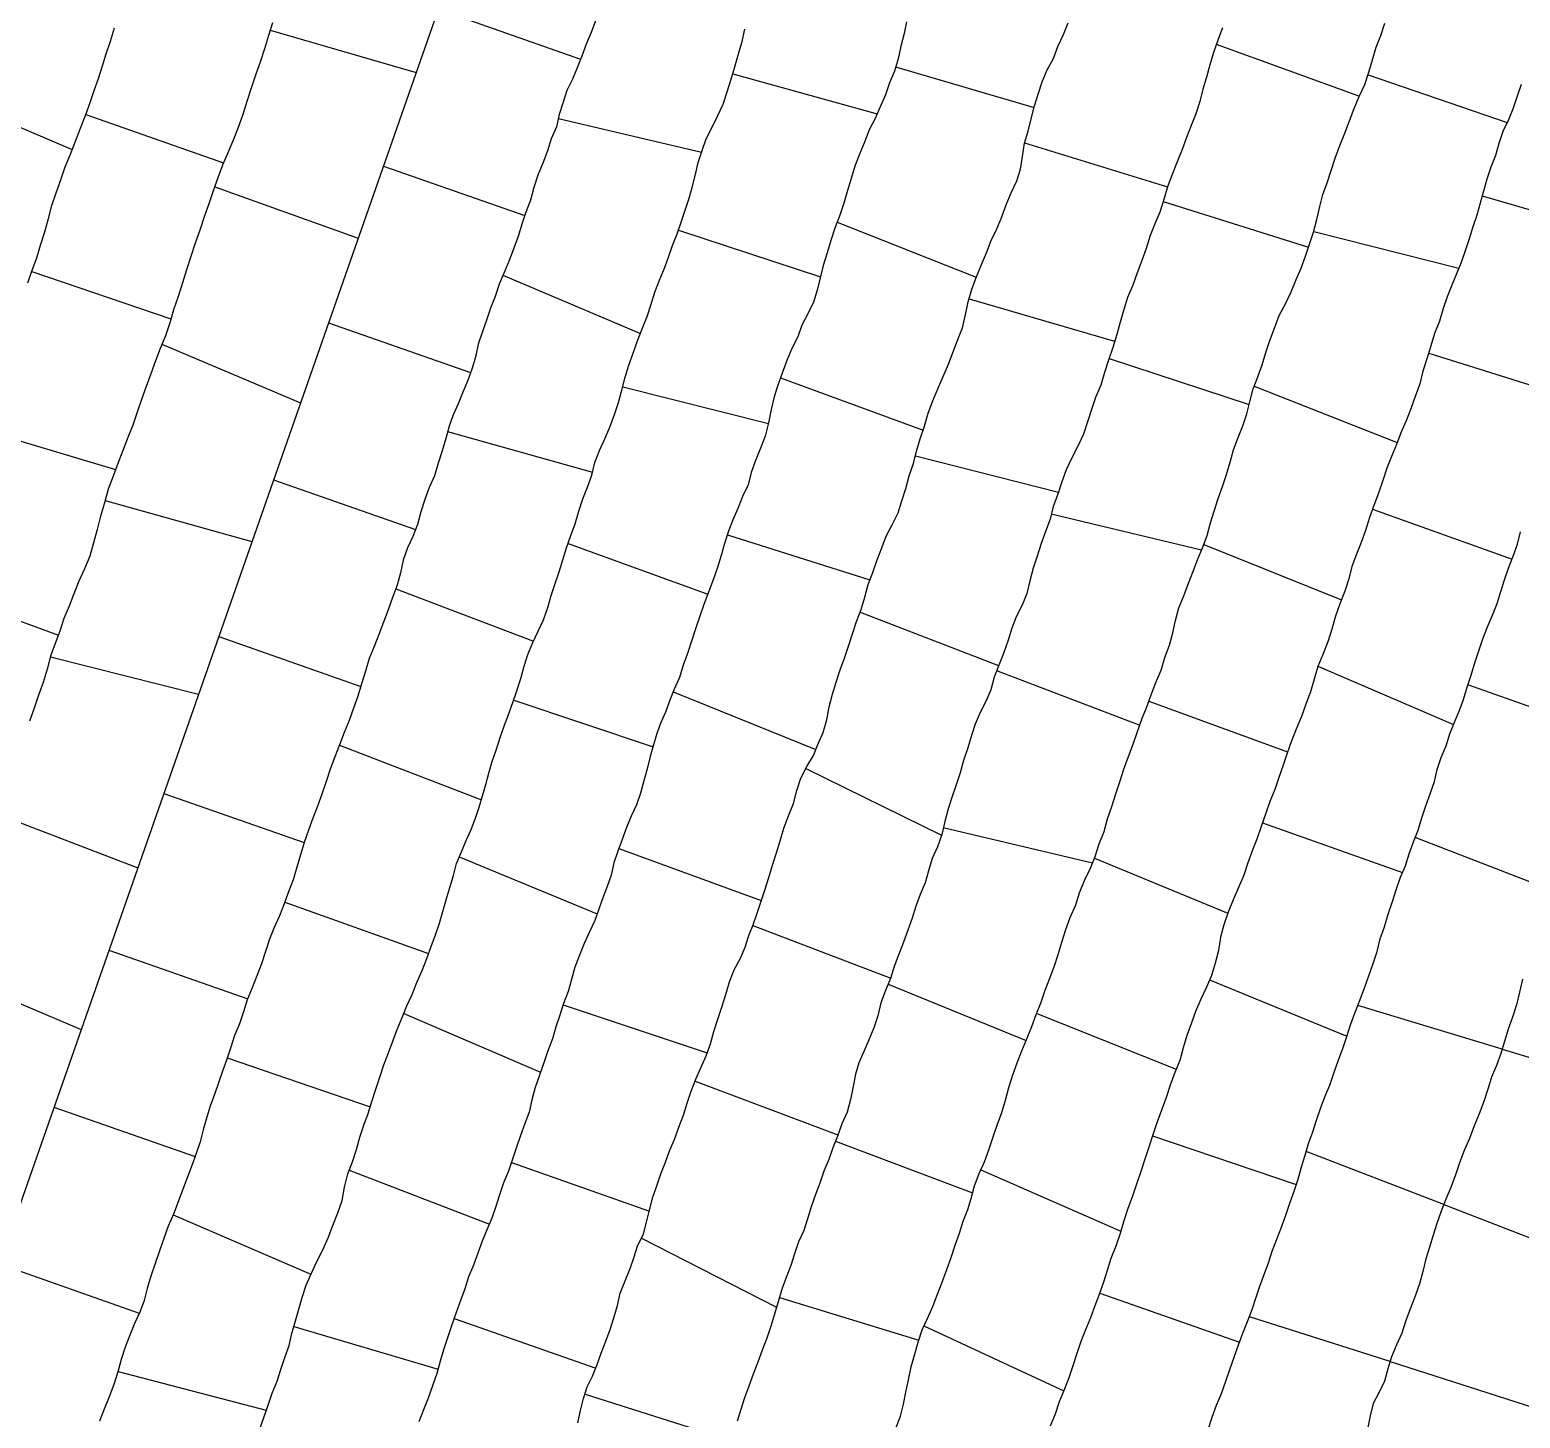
# Model space of a CAD drawing. Extents: x 703186 to 703989, y 1560402 to 1561368.
# Drawn here: x 703817.19 to 703862.04, y 1560447.54 to 1560489.31 of the extents above; entities that cross this region are included whole.
import ezdxf

# ---------------------------------------------------------------- set-up
doc = ezdxf.new("R2010")
doc.units = 0
doc.layers.add('10124_2002_REAL', color=30, linetype='Continuous')
doc.layers.add('AGROCAD PLL', color=7, linetype='Continuous')

msp = doc.modelspace()

# ---------------------------------------------------------------- linework, layer by layer
at = {"layer": '10124_2002_REAL'}
for points in [[(703813.668, 1560444.7559), (703842.9533, 1560528.3916), (703843.0714, 1560528.7292), (703843.1936, 1560529.0752), (703843.3265, 1560529.4408), (703843.4601, 1560529.786), (703843.5855, 1560530.1479), (703843.6998, 1560530.5166), (703843.8249, 1560530.8651), (703843.9325, 1560531.224), (703844.0522, 1560531.6025), (703844.157, 1560531.975), (703844.2707, 1560532.332), (703844.4293, 1560532.7102)], [(703817.134, 1560481.6985), (703817.263, 1560482.0762), (703817.4012, 1560482.4447), (703817.5154, 1560482.8275), (703817.6407, 1560483.2245), (703817.7572, 1560483.6269), (703817.8537, 1560484.0209), (703817.985, 1560484.4045), (703818.1269, 1560484.7907), (703818.2615, 1560485.19), (703818.4192, 1560485.5677), (703818.5718, 1560485.9569), (703818.7211, 1560486.3446), (703818.8696, 1560486.726), (703819.0067, 1560487.1158), (703819.1316, 1560487.4843), (703819.2567, 1560487.8421), (703819.3845, 1560488.2221), (703819.4918, 1560488.5884), (703819.6175, 1560488.9672), (703819.7407, 1560489.3666)], [(703824.491, 1560489.5193), (703824.3784, 1560489.1318), (703824.2576, 1560488.735), (703824.1217, 1560488.3344), (703823.9858, 1560487.9442), (703823.8566, 1560487.5508), (703823.7237, 1560487.1539), (703823.6023, 1560486.7603), (703823.4627, 1560486.3672), (703823.3094, 1560485.9868), (703823.1518, 1560485.605), (703822.9953, 1560485.2326), (703822.8498, 1560484.8496), (703822.7107, 1560484.4629), (703822.5804, 1560484.0747), (703822.44, 1560483.6803), (703822.3054, 1560483.2779), (703822.1723, 1560482.8921), (703822.0391, 1560482.4846), (703821.9096, 1560482.0857), (703821.7843, 1560481.6959), (703821.6529, 1560481.2867), (703821.5202, 1560480.883), (703821.4049, 1560480.492), (703821.2732, 1560480.0959), (703821.1154, 1560479.7226), (703820.9795, 1560479.3437), (703820.8383, 1560478.9528), (703820.6974, 1560478.5734), (703820.5529, 1560478.1895), (703820.4269, 1560477.8027), (703820.2892, 1560477.4172), (703820.1458, 1560477.0386), (703819.9923, 1560476.6464), (703819.8385, 1560476.2633), (703819.7017, 1560475.8742), (703819.5494, 1560475.4831), (703819.4361, 1560475.0789), (703819.315, 1560474.6774), (703819.2171, 1560474.2729), (703819.1125, 1560473.8772), (703818.9984, 1560473.4726), (703818.8339, 1560473.0878), (703818.6724, 1560472.7157), (703818.518, 1560472.3334), (703818.3749, 1560471.9648), (703818.2141, 1560471.5987), (703818.1003, 1560471.2142), (703817.9565, 1560470.8476), (703817.8195, 1560470.4669), (703817.7193, 1560470.0672), (703817.5983, 1560469.674), (703817.4495, 1560469.2865), (703817.3201, 1560468.8985), (703817.1823, 1560468.5062)], [(703834.2167, 1560489.5805), (703834.0822, 1560489.2225), (703833.9354, 1560488.8756), (703833.8043, 1560488.5195), (703833.6591, 1560488.1604), (703833.5219, 1560487.8227), (703833.3544, 1560487.4783), (703833.2361, 1560487.1), (703833.126, 1560486.7582), (703833.0378, 1560486.3836), (703832.8834, 1560486.0257), (703832.7699, 1560485.6621), (703832.6264, 1560485.2929), (703832.4766, 1560484.9304), (703832.3613, 1560484.565), (703832.2563, 1560484.1842), (703832.1196, 1560483.8227), (703831.995, 1560483.4552), (703831.8832, 1560483.0868), (703831.7545, 1560482.7345), (703831.6194, 1560482.3671), (703831.4619, 1560482.0075), (703831.3126, 1560481.6569), (703831.1926, 1560481.2879), (703831.0533, 1560480.9299), (703830.93, 1560480.5671), (703830.8074, 1560480.2043), (703830.6854, 1560479.8472), (703830.6001, 1560479.4633), (703830.493, 1560479.0995), (703830.3622, 1560478.7395), (703830.2208, 1560478.4037), (703830.086, 1560478.0584), (703829.9279, 1560477.7223), (703829.81, 1560477.3806), (703829.7069, 1560477.0146), (703829.6031, 1560476.6381), (703829.4829, 1560476.2655), (703829.3701, 1560475.8924), (703829.2088, 1560475.5327), (703829.0746, 1560475.1739), (703828.9558, 1560474.8035), (703828.8537, 1560474.4284), (703828.7221, 1560474.0672), (703828.5555, 1560473.7249), (703828.4295, 1560473.355), (703828.3426, 1560472.9681), (703828.2479, 1560472.5996), (703828.108, 1560472.2298), (703827.9733, 1560471.8589), (703827.8394, 1560471.4893), (703827.6944, 1560471.1171), (703827.5501, 1560470.7562), (703827.4043, 1560470.3932), (703827.2903, 1560470.0092), (703827.1758, 1560469.6341), (703827.0616, 1560469.2628), (703826.9377, 1560468.8942), (703826.8007, 1560468.5244), (703826.6491, 1560468.163), (703826.512, 1560467.7978), (703826.371, 1560467.4322), (703826.2353, 1560467.0633), (703826.1092, 1560466.6886), (703825.981, 1560466.3114), (703825.8491, 1560465.948), (703825.7095, 1560465.5884), (703825.5759, 1560465.2248), (703825.4503, 1560464.854), (703825.3339, 1560464.4862), (703825.225, 1560464.1107), (703825.1123, 1560463.7382), (703824.9764, 1560463.3674), (703824.8495, 1560463.0116), (703824.7095, 1560462.6517), (703824.5475, 1560462.298), (703824.4004, 1560461.9443), (703824.2837, 1560461.5789), (703824.1609, 1560461.207), (703824.0267, 1560460.841), (703823.8799, 1560460.4789), (703823.7361, 1560460.1199), (703823.6272, 1560459.7579), (703823.501, 1560459.404), (703823.3493, 1560459.0537), (703823.2449, 1560458.6938), (703823.1225, 1560458.3367), (703822.9953, 1560457.9808), (703822.8689, 1560457.6292), (703822.7457, 1560457.2769), (703822.6224, 1560456.9259), (703822.5115, 1560456.5665), (703822.4075, 1560456.2137), (703822.3157, 1560455.8529), (703822.2023, 1560455.5002), (703822.0714, 1560455.1414), (703821.9264, 1560454.7674), (703821.7885, 1560454.3991), (703821.653, 1560454.0404), (703821.5129, 1560453.6714), (703821.3592, 1560453.3145), (703821.2238, 1560452.9389), (703821.0965, 1560452.5667), (703820.961, 1560452.1919), (703820.8322, 1560451.8093), (703820.7288, 1560451.4405), (703820.6351, 1560451.0773), (703820.4984, 1560450.725), (703820.3458, 1560450.3867), (703820.2027, 1560450.0376), (703820.0662, 1560449.6695), (703819.9423, 1560449.3044), (703819.8441, 1560448.9296), (703819.7228, 1560448.5513), (703819.579, 1560448.1755), (703819.4342, 1560447.8048), (703819.2855, 1560447.4414)], [(703824.103, 1560447.183), (703824.2299, 1560447.5591), (703824.3633, 1560447.9287), (703824.4901, 1560448.2934), (703824.632, 1560448.649), (703824.7471, 1560448.9958), (703824.8653, 1560449.3635), (703824.9946, 1560449.7257), (703825.0786, 1560450.0836), (703825.1912, 1560450.4641), (703825.2857, 1560450.8145), (703825.3887, 1560451.1666), (703825.5131, 1560451.5354), (703825.6659, 1560451.8978), (703825.8271, 1560452.2478), (703826.0087, 1560452.6029), (703826.1691, 1560452.9664), (703826.3088, 1560453.3348), (703826.465, 1560453.7124), (703826.5947, 1560454.0882), (703826.666, 1560454.4824), (703826.763, 1560454.885), (703826.9021, 1560455.2472), (703827.0259, 1560455.6212), (703827.1227, 1560455.9945), (703827.2469, 1560456.3568), (703827.3741, 1560456.7071), (703827.4809, 1560457.0671), (703827.6075, 1560457.4327), (703827.7232, 1560457.7913), (703827.8443, 1560458.1639), (703827.9814, 1560458.525), (703828.1191, 1560458.8744), (703828.2462, 1560459.2283), (703828.3939, 1560459.5944), (703828.5421, 1560459.9403), (703828.7005, 1560460.2844), (703828.8429, 1560460.644), (703828.9952, 1560461.0037), (703829.1358, 1560461.3697), (703829.2665, 1560461.7255), (703829.3985, 1560462.075), (703829.5189, 1560462.4292), (703829.6255, 1560462.7848), (703829.7256, 1560463.1364), (703829.8314, 1560463.4985), (703829.9374, 1560463.8596), (703830.0342, 1560464.225), (703830.1803, 1560464.5793), (703830.3268, 1560464.9205), (703830.4698, 1560465.2473), (703830.6009, 1560465.5848), (703830.715, 1560465.9182), (703830.8149, 1560466.2564), (703830.9134, 1560466.6025), (703831.0041, 1560466.941), (703831.1046, 1560467.292), (703831.2217, 1560467.6357), (703831.3494, 1560468.0124), (703831.4685, 1560468.3557), (703831.5966, 1560468.7039), (703831.7293, 1560469.065), (703831.8482, 1560469.4196), (703831.9654, 1560469.7878), (703832.0724, 1560470.165), (703832.1789, 1560470.5147), (703832.3289, 1560470.8727), (703832.4905, 1560471.2128), (703832.6514, 1560471.5594), (703832.7788, 1560471.9271), (703832.8762, 1560472.2899), (703832.9971, 1560472.6463), (703833.1174, 1560473.0018), (703833.2283, 1560473.3635), (703833.3412, 1560473.7263), (703833.4731, 1560474.0898), (703833.6067, 1560474.4423), (703833.7114, 1560474.8251), (703833.8313, 1560475.1986), (703833.9746, 1560475.5481), (703834.1057, 1560475.9132), (703834.1974, 1560476.287), (703834.3391, 1560476.6472), (703834.4943, 1560477.0042), (703834.6493, 1560477.3567), (703834.7836, 1560477.729), (703834.9072, 1560478.093), (703835.012, 1560478.4685), (703835.1085, 1560478.8522), (703835.2142, 1560479.2226), (703835.3501, 1560479.5832), (703835.482, 1560479.9477), (703835.6204, 1560480.308), (703835.7647, 1560480.6792), (703835.8857, 1560481.0549), (703836.0044, 1560481.4168), (703836.1392, 1560481.7735), (703836.2864, 1560482.1317), (703836.4115, 1560482.4656), (703836.5331, 1560482.8218), (703836.6768, 1560483.1709), (703836.7926, 1560483.5232), (703836.9121, 1560483.8862), (703837.0367, 1560484.2472), (703837.131, 1560484.6033), (703837.2194, 1560484.9533), (703837.306, 1560485.319), (703837.4217, 1560485.6794), (703837.5491, 1560486.0255), (703837.7161, 1560486.3628), (703837.8998, 1560486.7265), (703838.0514, 1560487.0706), (703838.1776, 1560487.4459), (703838.3011, 1560487.8248), (703838.405, 1560488.198), (703838.5132, 1560488.5814), (703838.6233, 1560488.9583), (703838.7117, 1560489.3296)], [(703843.5764, 1560489.5481), (703843.5011, 1560489.1989), (703843.4024, 1560488.8154), (703843.3197, 1560488.4382), (703843.2105, 1560488.0662), (703843.0642, 1560487.7133), (703842.9368, 1560487.3521), (703842.7854, 1560486.995), (703842.6299, 1560486.641), (703842.4512, 1560486.3021), (703842.31, 1560485.9311), (703842.1545, 1560485.5695), (703842.0203, 1560485.2066), (703841.9056, 1560484.8314), (703841.7954, 1560484.47), (703841.6912, 1560484.0952), (703841.5595, 1560483.7039), (703841.4172, 1560483.3427), (703841.3007, 1560482.9689), (703841.1857, 1560482.5951), (703841.0702, 1560482.2194), (703840.9728, 1560481.8415), (703840.8822, 1560481.477), (703840.7719, 1560481.1148), (703840.6074, 1560480.7632), (703840.4202, 1560480.4248), (703840.3049, 1560480.0751), (703840.1272, 1560479.7216), (703839.9715, 1560479.3556), (703839.8293, 1560478.9801), (703839.6972, 1560478.6199), (703839.5917, 1560478.2614), (703839.4973, 1560477.8831), (703839.4219, 1560477.4798), (703839.3233, 1560477.0779), (703839.1835, 1560476.7171), (703839.0319, 1560476.3513), (703838.9023, 1560475.9882), (703838.8073, 1560475.6144), (703838.6422, 1560475.2663), (703838.4994, 1560474.9098), (703838.3447, 1560474.5604), (703838.2164, 1560474.2206), (703838.1013, 1560473.8563), (703837.9945, 1560473.4911), (703837.8894, 1560473.1295), (703837.7554, 1560472.7604), (703837.6128, 1560472.3838), (703837.4792, 1560472.0151), (703837.3461, 1560471.6409), (703837.2213, 1560471.2819), (703837.1037, 1560470.9155), (703836.9837, 1560470.5428), (703836.8564, 1560470.194), (703836.7437, 1560469.8159), (703836.5857, 1560469.4712), (703836.4524, 1560469.1408), (703836.3226, 1560468.782), (703836.1801, 1560468.4713), (703836.0606, 1560468.1324), (703835.9637, 1560467.7943), (703835.864, 1560467.4423), (703835.7734, 1560467.0682), (703835.6647, 1560466.7076), (703835.5668, 1560466.3431), (703835.4445, 1560465.9884), (703835.2916, 1560465.6453), (703835.1449, 1560465.3122), (703835.013, 1560464.9477), (703834.8847, 1560464.5969), (703834.7617, 1560464.2495), (703834.6848, 1560463.8697), (703834.5628, 1560463.5349), (703834.4352, 1560463.1926), (703834.3191, 1560462.8462), (703834.1928, 1560462.5088), (703834.0343, 1560462.1697), (703833.8694, 1560461.8213), (703833.7352, 1560461.4705), (703833.5932, 1560461.1039), (703833.4954, 1560460.7357), (703833.394, 1560460.3698), (703833.2557, 1560460.0151), (703833.1383, 1560459.663), (703833.0225, 1560459.3139), (703832.9197, 1560458.9522), (703832.7793, 1560458.5917), (703832.6576, 1560458.2269), (703832.5308, 1560457.8539), (703832.3971, 1560457.4812), (703832.2942, 1560457.1183), (703832.2157, 1560456.7477), (703832.0888, 1560456.3973), (703831.9614, 1560456.0388), (703831.8376, 1560455.6869), (703831.7197, 1560455.327), (703831.5934, 1560454.9676), (703831.4496, 1560454.6169), (703831.3282, 1560454.2523), (703831.2172, 1560453.9028), (703831.0985, 1560453.5515), (703830.9488, 1560453.2042), (703830.8015, 1560452.8599), (703830.6728, 1560452.4985), (703830.5476, 1560452.1377), (703830.3898, 1560451.7918), (703830.2856, 1560451.4294), (703830.1533, 1560451.0731), (703830.0202, 1560450.7161), (703829.8911, 1560450.3476), (703829.7735, 1560449.9807), (703829.6508, 1560449.6183), (703829.5408, 1560449.2465), (703829.4365, 1560448.877), (703829.3146, 1560448.5063), (703829.1845, 1560448.1413), (703829.044, 1560447.785), (703828.902, 1560447.4257)], [(703833.6807, 1560447.3964), (703833.764, 1560447.7718), (703833.8572, 1560448.1281), (703833.9678, 1560448.477), (703834.1269, 1560448.8019), (703834.2673, 1560449.154), (703834.3856, 1560449.4959), (703834.5253, 1560449.8554), (703834.6578, 1560450.2072), (703834.766, 1560450.5535), (703834.8783, 1560450.9235), (703834.9529, 1560451.2987), (703835.1064, 1560451.6679), (703835.253, 1560452.0392), (703835.368, 1560452.3634), (703835.4786, 1560452.7158), (703835.6631, 1560453.0779), (703835.7522, 1560453.435), (703835.8438, 1560453.7969), (703835.9434, 1560454.1836), (703836.058, 1560454.5302), (703836.1851, 1560454.8867), (703836.3212, 1560455.2408), (703836.4427, 1560455.5819), (703836.5954, 1560455.9184), (703836.7204, 1560456.2906), (703836.8609, 1560456.6486), (703836.9779, 1560457.0099), (703837.0945, 1560457.3725), (703837.2316, 1560457.7376), (703837.3892, 1560458.0785), (703837.5428, 1560458.4371), (703837.6703, 1560458.7969), (703837.7801, 1560459.1735), (703837.8964, 1560459.5373), (703838.0159, 1560459.9028), (703838.1359, 1560460.2872), (703838.2463, 1560460.6655), (703838.3838, 1560461.0261), (703838.5784, 1560461.3755), (703838.7222, 1560461.7084), (703838.8323, 1560462.0555), (703838.9553, 1560462.3789), (703839.0741, 1560462.6988), (703839.1863, 1560463.0563), (703839.3071, 1560463.4222), (703839.4257, 1560463.8058), (703839.545, 1560464.1741), (703839.6597, 1560464.5406), (703839.771, 1560464.9032), (703839.8851, 1560465.2863), (703840.0197, 1560465.6578), (703840.1743, 1560466.0327), (703840.2738, 1560466.4185), (703840.3937, 1560466.7892), (703840.57, 1560467.1467), (703840.7702, 1560467.4699), (703840.9013, 1560467.8059), (703841.0659, 1560468.1619), (703841.1714, 1560468.5425), (703841.246, 1560468.9333), (703841.3491, 1560469.3206), (703841.4517, 1560469.6841), (703841.5743, 1560470.0474), (703841.709, 1560470.3995), (703841.8257, 1560470.7606), (703841.9494, 1560471.1296), (703842.07, 1560471.5007), (703842.2113, 1560471.8651), (703842.3154, 1560472.2352), (703842.4236, 1560472.6155), (703842.5552, 1560472.9838), (703842.6854, 1560473.3566), (703842.8292, 1560473.7181), (703842.963, 1560474.0775), (703843.1439, 1560474.4174), (703843.3172, 1560474.7752), (703843.4366, 1560475.1392), (703843.5488, 1560475.5049), (703843.6565, 1560475.8836), (703843.7803, 1560476.2569), (703843.875, 1560476.6284), (703843.9828, 1560476.9967), (703844.1121, 1560477.3802), (703844.2213, 1560477.7696), (703844.3692, 1560478.1427), (703844.5188, 1560478.5106), (703844.6792, 1560478.8806), (703844.8318, 1560479.2491), (703844.9788, 1560479.615), (703845.1165, 1560479.9853), (703845.2583, 1560480.3443), (703845.3521, 1560480.728), (703845.4274, 1560481.1198), (703845.5396, 1560481.5047), (703845.678, 1560481.8804), (703845.8277, 1560482.2451), (703845.979, 1560482.5984), (703846.1244, 1560482.9696), (703846.2893, 1560483.32), (703846.4369, 1560483.6771), (703846.5745, 1560484.0457), (703846.7188, 1560484.4051), (703846.8906, 1560484.7682), (703847.0059, 1560485.1175), (703847.0645, 1560485.4928), (703847.1263, 1560485.8976), (703847.2382, 1560486.2627), (703847.3272, 1560486.6337), (703847.4257, 1560487.0159), (703847.5386, 1560487.3755), (703847.6529, 1560487.7415), (703847.8076, 1560488.1003), (703847.9954, 1560488.4461), (703848.1316, 1560488.8045), (703848.2938, 1560489.1702), (703848.4339, 1560489.5219)], [(703853.0778, 1560489.3623), (703852.9389, 1560488.9948), (703852.8064, 1560488.6294), (703852.6974, 1560488.2575), (703852.5986, 1560487.8846), (703852.494, 1560487.5265), (703852.3993, 1560487.1461), (703852.2767, 1560486.7846), (703852.1393, 1560486.4279), (703852.002, 1560486.0671), (703851.8673, 1560485.7019), (703851.7201, 1560485.3402), (703851.5688, 1560484.9555), (703851.4302, 1560484.5852), (703851.3151, 1560484.2023), (703851.1962, 1560483.8217), (703851.0443, 1560483.4694), (703850.9016, 1560483.1185), (703850.7857, 1560482.7307), (703850.6581, 1560482.3648), (703850.5179, 1560481.9971), (703850.3869, 1560481.6233), (703850.2265, 1560481.2568), (703850.1103, 1560480.8931), (703850.0045, 1560480.5134), (703849.8973, 1560480.1369), (703849.7795, 1560479.7513), (703849.655, 1560479.3733), (703849.5333, 1560478.9926), (703849.4182, 1560478.6123), (703849.2603, 1560478.2489), (703849.1357, 1560477.8871), (703849.0202, 1560477.5116), (703848.8951, 1560477.1426), (703848.7265, 1560476.7804), (703848.5505, 1560476.4303), (703848.3796, 1560476.073), (703848.245, 1560475.7084), (703848.1219, 1560475.3317), (703847.9817, 1560474.9673), (703847.8914, 1560474.5875), (703847.7581, 1560474.2114), (703847.6268, 1560473.8486), (703847.5016, 1560473.4749), (703847.383, 1560473.1109), (703847.2813, 1560472.7275), (703847.1961, 1560472.3447), (703847.0569, 1560471.9954), (703846.8737, 1560471.6497), (703846.7412, 1560471.3054), (703846.6289, 1560470.9428), (703846.4957, 1560470.5454), (703846.3469, 1560470.1934), (703846.2086, 1560469.8309), (703846.1079, 1560469.4545), (703845.9566, 1560469.0997), (703845.7921, 1560468.7721), (703845.6347, 1560468.4168), (703845.5258, 1560468.0725), (703845.4159, 1560467.7025), (703845.2902, 1560467.32), (703845.1875, 1560466.9476), (703845.0659, 1560466.5939), (703844.9351, 1560466.2125), (703844.8228, 1560465.8698), (703844.7236, 1560465.4901), (703844.6313, 1560465.1009), (703844.5085, 1560464.7291), (703844.3486, 1560464.3701), (703844.2383, 1560464.0034), (703844.1368, 1560463.6394), (703843.9811, 1560463.2879), (703843.858, 1560462.9402), (703843.7474, 1560462.5812), (703843.6086, 1560462.2215), (703843.4864, 1560461.8537), (703843.343, 1560461.4982), (703843.2007, 1560461.1282), (703843.0931, 1560460.7623), (703842.9448, 1560460.3995), (703842.7983, 1560460.0304), (703842.7122, 1560459.6459), (703842.589, 1560459.2773), (703842.437, 1560458.9202), (703842.2868, 1560458.5694), (703842.1353, 1560458.2246), (703842.0342, 1560457.8833), (703841.9699, 1560457.5191), (703841.8914, 1560457.1276), (703841.7911, 1560456.7392), (703841.6258, 1560456.3891), (703841.4923, 1560456.0166), (703841.3602, 1560455.6677), (703841.2324, 1560455.3147), (703841.0851, 1560454.9665), (703840.9631, 1560454.6076), (703840.8344, 1560454.2613), (703840.7042, 1560453.8981), (703840.5947, 1560453.5349), (703840.4793, 1560453.1856), (703840.3261, 1560452.8399), (703840.1998, 1560452.4839), (703840.0912, 1560452.1283), (703839.9542, 1560451.7661), (703839.8247, 1560451.4129), (703839.7081, 1560451.0316), (703839.6035, 1560450.6611), (703839.4874, 1560450.3015), (703839.3677, 1560449.9411), (703839.2348, 1560449.5824), (703839.0998, 1560449.2219), (703838.9614, 1560448.8625), (703838.8273, 1560448.5041), (703838.7001, 1560448.1516), (703838.5898, 1560447.7933), (703838.4817, 1560447.4505)], [(703843.2442, 1560447.2102), (703843.3913, 1560447.5922), (703843.486, 1560447.956), (703843.5577, 1560448.3162), (703843.6341, 1560448.6928), (703843.7106, 1560449.0778), (703843.8127, 1560449.4309), (703843.9253, 1560449.8261), (703844.0443, 1560450.1948), (703844.2028, 1560450.5361), (703844.3621, 1560450.8977), (703844.5023, 1560451.2628), (703844.6454, 1560451.6316), (703844.7827, 1560452.0065), (703844.9133, 1560452.3748), (703845.0365, 1560452.7429), (703845.1673, 1560453.1044), (703845.279, 1560453.4672), (703845.4149, 1560453.8134), (703845.5223, 1560454.1489), (703845.6151, 1560454.5288), (703845.7597, 1560454.8955), (703845.916, 1560455.2523), (703846.0534, 1560455.6136), (703846.1779, 1560455.9963), (703846.3017, 1560456.3541), (703846.4437, 1560456.7283), (703846.5565, 1560457.1038), (703846.6501, 1560457.4889), (703846.7718, 1560457.869), (703846.9042, 1560458.2272), (703847.0415, 1560458.5927), (703847.194, 1560458.9482), (703847.3459, 1560459.3172), (703847.4786, 1560459.6772), (703847.6264, 1560460.0494), (703847.7435, 1560460.4132), (703847.8834, 1560460.7779), (703848.0221, 1560461.1473), (703848.1342, 1560461.4917), (703848.2442, 1560461.8617), (703848.3719, 1560462.234), (703848.4998, 1560462.6042), (703848.667, 1560462.981), (703848.7805, 1560463.3459), (703848.934, 1560463.7142), (703849.1075, 1560464.0836), (703849.2508, 1560464.4306), (703849.3692, 1560464.8176), (703849.5203, 1560465.1917), (703849.6215, 1560465.565), (703849.7523, 1560465.939), (703849.8708, 1560466.3176), (703849.9902, 1560466.6815), (703850.1147, 1560467.0624), (703850.2557, 1560467.4404), (703850.3985, 1560467.8183), (703850.5269, 1560468.1914), (703850.6527, 1560468.5702), (703850.8019, 1560468.9411), (703850.934, 1560469.3022), (703851.079, 1560469.6734), (703851.2382, 1560470.0392), (703851.3418, 1560470.4182), (703851.4823, 1560470.791), (703851.5838, 1560471.1654), (703851.6717, 1560471.539), (703851.7723, 1560471.9188), (703851.9158, 1560472.2766), (703852.0458, 1560472.6257), (703852.1933, 1560472.9857), (703852.3334, 1560473.357), (703852.4759, 1560473.7208), (703852.6235, 1560474.0888), (703852.7182, 1560474.4702), (703852.8299, 1560474.8295), (703852.953, 1560475.2026), (703853.0804, 1560475.5673), (703853.205, 1560475.9332), (703853.3076, 1560476.2971), (703853.4135, 1560476.6715), (703853.5519, 1560477.039), (703853.6965, 1560477.3921), (703853.8108, 1560477.7503), (703853.9047, 1560478.1196), (703854.0052, 1560478.5053), (703854.1456, 1560478.8622), (703854.275, 1560479.2255), (703854.3866, 1560479.5987), (703854.5053, 1560479.965), (703854.6454, 1560480.3334), (703854.7877, 1560480.7093), (703854.9787, 1560481.066), (703855.1499, 1560481.4234), (703855.3026, 1560481.7917), (703855.4517, 1560482.1397), (703855.5774, 1560482.4955), (703855.7038, 1560482.86), (703855.8245, 1560483.2192), (703855.9211, 1560483.6006), (703856.0074, 1560483.9906), (703856.1033, 1560484.3486), (703856.2355, 1560484.7027), (703856.3507, 1560485.0761), (703856.4727, 1560485.4458), (703856.6169, 1560485.8261), (703856.7661, 1560486.1964), (703856.9015, 1560486.5677), (703857.0398, 1560486.9409), (703857.197, 1560487.3013), (703857.3601, 1560487.6609), (703857.4866, 1560488.0303), (703857.591, 1560488.4029), (703857.7096, 1560488.7828), (703857.841, 1560489.1402), (703857.9703, 1560489.5125)], [(703862.0642, 1560487.6613), (703861.9465, 1560487.3063), (703861.8295, 1560486.9472), (703861.6848, 1560486.5945), (703861.5155, 1560486.2469), (703861.3927, 1560485.8873), (703861.2917, 1560485.5236), (703861.1581, 1560485.1757), (703861.04, 1560484.8183), (703860.9369, 1560484.4535), (703860.833, 1560484.0934), (703860.7327, 1560483.7326), (703860.6171, 1560483.3802), (703860.5025, 1560483.0199), (703860.3839, 1560482.6619), (703860.265, 1560482.3055), (703860.1264, 1560481.9635), (703859.9826, 1560481.6254), (703859.8434, 1560481.2773), (703859.7241, 1560480.9235), (703859.6118, 1560480.5454), (703859.4626, 1560480.1738), (703859.3548, 1560479.7965), (703859.2347, 1560479.4134), (703859.1125, 1560479.0356), (703859.0207, 1560478.6531), (703858.8838, 1560478.2757), (703858.7449, 1560477.9066), (703858.6096, 1560477.5401), (703858.4528, 1560477.1804), (703858.3182, 1560476.826), (703858.1668, 1560476.4686), (703858.0254, 1560476.1147), (703857.9024, 1560475.7462), (703857.7792, 1560475.3647), (703857.6312, 1560474.9924), (703857.5029, 1560474.6318), (703857.3891, 1560474.2457), (703857.2511, 1560473.8874), (703857.1095, 1560473.5355), (703856.9743, 1560473.1597), (703856.8834, 1560472.7875), (703856.7635, 1560472.4164), (703856.6147, 1560472.0382), (703856.4868, 1560471.6646), (703856.3733, 1560471.2787), (703856.2559, 1560470.891), (703856.1028, 1560470.5161), (703855.9467, 1560470.1532), (703855.839, 1560469.7701), (703855.7265, 1560469.385), (703855.5902, 1560469.0202), (703855.4594, 1560468.6453), (703855.297, 1560468.2676), (703855.1596, 1560467.9116), (703855.0252, 1560467.5426), (703854.903, 1560467.1811), (703854.7811, 1560466.8168), (703854.6545, 1560466.4484), (703854.506, 1560466.0884), (703854.3776, 1560465.7108), (703854.2438, 1560465.334), (703854.1165, 1560464.959), (703853.9791, 1560464.6009), (703853.842, 1560464.2422), (703853.7199, 1560463.8721), (703853.5674, 1560463.4999), (703853.4076, 1560463.1355), (703853.2554, 1560462.7561), (703853.1246, 1560462.3818), (703853.0214, 1560462.0091), (703852.9645, 1560461.6091), (703852.8621, 1560461.228), (703852.7487, 1560460.8588), (703852.6019, 1560460.5013), (703852.4325, 1560460.1402), (703852.2685, 1560459.7729), (703852.1387, 1560459.4021), (703852.0104, 1560459.0492), (703851.8966, 1560458.6758), (703851.7953, 1560458.3001), (703851.6458, 1560457.9346), (703851.5099, 1560457.5603), (703851.3871, 1560457.1806), (703851.2468, 1560456.7991), (703851.1062, 1560456.42), (703850.9857, 1560456.0603), (703850.8609, 1560455.6917), (703850.7417, 1560455.324), (703850.625, 1560454.9542), (703850.4958, 1560454.58), (703850.3693, 1560454.2165), (703850.2373, 1560453.8485), (703850.1083, 1560453.4754), (703850.0008, 1560453.093), (703849.8757, 1560452.7136), (703849.724, 1560452.3416), (703849.6084, 1560451.9779), (703849.5031, 1560451.6247), (703849.3752, 1560451.2599), (703849.2439, 1560450.9135), (703849.1049, 1560450.5518), (703848.9563, 1560450.1938), (703848.8214, 1560449.8421), (703848.7029, 1560449.4773), (703848.5791, 1560449.1143), (703848.4602, 1560448.7485), (703848.3214, 1560448.3862), (703848.1633, 1560448.028), (703848.0415, 1560447.656), (703847.8929, 1560447.2985)], [(703852.653, 1560447.1934), (703852.7671, 1560447.569), (703852.9057, 1560447.9272), (703853.0529, 1560448.2803), (703853.1773, 1560448.6463), (703853.3048, 1560449.0037), (703853.4307, 1560449.3747), (703853.5608, 1560449.7441), (703853.6916, 1560450.0987), (703853.8367, 1560450.4485), (703853.9766, 1560450.8102), (703854.0892, 1560451.1488), (703854.2045, 1560451.5074), (703854.3391, 1560451.8577), (703854.4661, 1560452.2053), (703854.5806, 1560452.5658), (703854.7204, 1560452.9231), (703854.852, 1560453.2842), (703854.9827, 1560453.6434), (703855.1127, 1560454.0063), (703855.2346, 1560454.362), (703855.3537, 1560454.7286), (703855.4588, 1560455.0954), (703855.5658, 1560455.4514), (703855.6732, 1560455.7964), (703855.8013, 1560456.153), (703855.9061, 1560456.5022), (703856.0305, 1560456.8539), (703856.1635, 1560457.2023), (703856.3082, 1560457.5578), (703856.4321, 1560457.9149), (703856.5664, 1560458.2833), (703856.702, 1560458.6544), (703856.8263, 1560459.0239), (703856.9463, 1560459.3987), (703857.0802, 1560459.7669), (703857.2244, 1560460.1278), (703857.3546, 1560460.4855), (703857.4868, 1560460.8483), (703857.6172, 1560461.2192), (703857.7333, 1560461.5771), (703857.8284, 1560461.9531), (703857.9553, 1560462.3208), (703858.0634, 1560462.6997), (703858.1925, 1560463.0783), (703858.3077, 1560463.4365), (703858.4378, 1560463.8139), (703858.5859, 1560464.1546), (703858.6943, 1560464.5204), (703858.8294, 1560464.8783), (703858.971, 1560465.231), (703859.0773, 1560465.5955), (703859.1988, 1560465.9617), (703859.3316, 1560466.321), (703859.4582, 1560466.687), (703859.544, 1560467.0488), (703859.6602, 1560467.4186), (703859.8112, 1560467.7685), (703859.9257, 1560468.1223), (703860.0616, 1560468.4721), (703860.2031, 1560468.8127), (703860.3319, 1560469.1608), (703860.442, 1560469.5262), (703860.561, 1560469.8955), (703860.6775, 1560470.2653), (703860.7944, 1560470.6217), (703860.9152, 1560470.9843), (703861.0507, 1560471.341), (703861.2045, 1560471.6957), (703861.3428, 1560472.049), (703861.4543, 1560472.4084), (703861.5709, 1560472.7571), (703861.6864, 1560473.108), (703861.8292, 1560473.4686), (703861.9545, 1560473.8363), (703862.0471, 1560474.2084)], [(703862.1131, 1560460.746), (703862.0211, 1560460.3584), (703861.9301, 1560459.9748), (703861.8087, 1560459.6002), (703861.6738, 1560459.2376), (703861.5644, 1560458.8725), (703861.455, 1560458.5108), (703861.3243, 1560458.1508), (703861.1755, 1560457.7938), (703861.0686, 1560457.4324), (703860.948, 1560457.0656), (703860.8072, 1560456.6969), (703860.6587, 1560456.3296), (703860.5128, 1560455.9545), (703860.3542, 1560455.5851), (703860.2151, 1560455.2179), (703860.091, 1560454.8541), (703859.9478, 1560454.4753), (703859.8039, 1560454.127), (703859.6646, 1560453.7665), (703859.5356, 1560453.3934), (703859.4187, 1560453.0445), (703859.3121, 1560452.6827), (703859.2039, 1560452.326), (703859.1063, 1560451.9496), (703859.01, 1560451.5814), (703858.8782, 1560451.2058), (703858.7348, 1560450.8502), (703858.602, 1560450.4789), (703858.4777, 1560450.0921), (703858.3175, 1560449.741), (703858.1686, 1560449.3854), (703858.0524, 1560449.0211), (703857.9532, 1560448.6464), (703857.7869, 1560448.3033), (703857.6191, 1560447.9735), (703857.5259, 1560447.6067), (703857.4539, 1560447.257)]]:
    msp.add_lwpolyline(points, dxfattribs=at)
at = {"layer": 'AGROCAD PLL', "color": 3, "true_color": 0x00ff00}
for points in [[(703829.4852, 1560489.9282), (703833.7676, 1560488.4287)], [(703838.3464, 1560487.9875), (703842.6902, 1560486.7782)], [(703814.2935, 1560487.4813), (703818.472, 1560485.7023)], [(703847.1284, 1560485.9045), (703851.4305, 1560484.586)], [(703847.1284, 1560485.9045), (703851.4304, 1560484.586)], [(703827.8328, 1560485.2091), (703832.0849, 1560483.7202)], [(703841.4864, 1560483.5185), (703845.6737, 1560481.8688)], [(703841.4864, 1560483.5185), (703845.6733, 1560481.869)], [(703836.7113, 1560483.276), (703840.9808, 1560481.8726)], [(703855.8299, 1560483.2407), (703860.1959, 1560482.1349)], [(703831.4291, 1560481.9304), (703835.5668, 1560480.1684)], [(703826.1804, 1560480.49), (703830.4545, 1560478.9934)], [(703821.1679, 1560479.8467), (703825.3379, 1560478.0839)], [(703835.0372, 1560478.5687), (703839.4194, 1560477.4665)], [(703835.0372, 1560478.5687), (703839.4187, 1560477.4667)], [(703829.7656, 1560477.2231), (703834.1257, 1560475.9949)], [(703824.528, 1560475.771), (703828.7981, 1560474.2758)], [(703857.5915, 1560474.8808), (703861.796, 1560473.3848)], [(703838.1824, 1560474.1131), (703842.4742, 1560472.7571)], [(703833.3883, 1560473.8561), (703837.5934, 1560472.3302)], [(703852.5171, 1560473.8236), (703856.6629, 1560472.1608)], [(703842.182, 1560471.7895), (703846.3406, 1560470.1769)], [(703822.8756, 1560471.0519), (703827.1514, 1560469.5547)], [(703864.7217, 1560468.0966), (703860.4662, 1560469.6014)], [(703864.7217, 1560468.0966), (703860.4662, 1560469.6014)], [(703821.2232, 1560466.3328), (703825.4499, 1560464.8528)], [(703821.2232, 1560466.3328), (703825.4499, 1560464.8528)], [(703816.2464, 1560465.6941), (703820.441, 1560464.0989)], [(703854.2859, 1560465.4525), (703858.4997, 1560463.9562)], [(703830.1148, 1560464.4204), (703834.2674, 1560462.7081)], [(703843.0249, 1560460.5955), (703847.1733, 1560458.8998)], [(703852.694, 1560460.7256), (703856.8277, 1560459.0282)], [(703852.694, 1560460.7256), (703856.8277, 1560459.0282)], [(703828.4455, 1560459.7149), (703832.5636, 1560457.9505)], [(703847.4912, 1560459.7088), (703851.6896, 1560458.0416)], [(703861.4951, 1560458.6435), (703857.1558, 1560459.956)], [(703861.4951, 1560458.6435), (703857.1558, 1560459.956)], [(703823.1362, 1560458.3766), (703827.4325, 1560456.904)], [(703861.4951, 1560458.6435), (703865.7683, 1560457.3511)], [(703817.9184, 1560456.8947), (703822.1682, 1560455.4066)], [(703826.8053, 1560454.9952), (703831.0226, 1560453.3755)], [(703821.5051, 1560453.6532), (703825.6529, 1560451.867)], [(703816.266, 1560452.1756), (703820.4862, 1560450.6979)], [(703849.3881, 1560451.2967), (703853.5901, 1560449.8234)], [(703825.142, 1560450.2979), (703829.4756, 1560449.0155)], [(703829.9583, 1560450.5393), (703834.2238, 1560449.045)], [(703858.1223, 1560449.2403), (703862.4438, 1560447.8619)]]:
    msp.add_lwpolyline(points, dxfattribs=at)
at = {"layer": 'AGROCAD PLL', "color": 1, "true_color": 0xff0000}
for points in [[(703824.4261, 1560489.2961), (703828.8171, 1560488.0201)], [(703852.8946, 1560488.8726), (703857.2012, 1560487.3109)], [(703852.8946, 1560488.8726), (703857.2013, 1560487.3109)], [(703822.7552, 1560484.5867), (703827.0712, 1560483.0341)], [(703851.2958, 1560484.1406), (703855.6736, 1560482.773)], [(703845.4551, 1560481.2149), (703849.8364, 1560479.9377)], [(703839.7766, 1560478.8365), (703844.072, 1560477.2613)], [(703854.0353, 1560478.5819), (703858.3417, 1560476.8878)], [(703819.4563, 1560475.1508), (703823.877, 1560473.9117)], [(703847.9281, 1560474.7419), (703852.4544, 1560473.6658)], [(703817.8124, 1560470.4388), (703822.2697, 1560469.3214)], [(703846.285, 1560470.0312), (703850.5922, 1560468.388)], [(703836.5529, 1560469.39), (703840.8439, 1560467.6588)], [(703826.5067, 1560467.784), (703830.7794, 1560466.1362)], [(703840.5405, 1560467.0869), (703844.6224, 1560465.074)], [(703844.6801, 1560465.3065), (703849.1725, 1560464.2411)], [(703834.9135, 1560464.6757), (703839.203, 1560463.1069)], [(703863.1277, 1560463.3604), (703858.8797, 1560465.0037)], [(703863.1277, 1560463.3604), (703858.8797, 1560465.0037)], [(703824.8675, 1560463.0622), (703829.1911, 1560461.5202)], [(703833.2421, 1560459.9744), (703837.5755, 1560458.5295)], [(703837.2088, 1560457.6769), (703841.5087, 1560456.0623)], [(703850.9773, 1560456.0355), (703855.3025, 1560454.571)], [(703845.8082, 1560455.0061), (703850.0199, 1560453.1611)], [(703859.7411, 1560453.9644), (703864.0459, 1560452.3009)], [(703835.5988, 1560452.9516), (703839.6652, 1560450.8796)], [(703844.0993, 1560450.3132), (703848.309, 1560448.3582)], [(703819.8476, 1560448.9428), (703824.3076, 1560447.7743)], [(703833.8993, 1560448.2609), (703838.2694, 1560446.8756)]]:
    msp.add_lwpolyline(points, dxfattribs=at)
at = {"layer": 'AGROCAD PLL', "color": 5, "true_color": 0x0000ff}
for points in [[(703843.2467, 1560488.1895), (703847.413, 1560486.9665)], [(703857.4616, 1560487.9574), (703861.65, 1560486.5231)], [(703818.8818, 1560486.7606), (703823.025, 1560485.3033)], [(703833.0975, 1560486.6371), (703837.4036, 1560485.6232)], [(703860.8951, 1560484.3087), (703865.1402, 1560483.0839)], [(703817.2504, 1560482.0392), (703821.4393, 1560480.6085)], [(703849.6698, 1560479.4181), (703853.8821, 1560478.0307)], [(703859.2867, 1560479.5793), (703863.487, 1560478.2625)], [(703815.5403, 1560477.3434), (703819.7746, 1560476.0815)], [(703843.8409, 1560476.4946), (703848.1435, 1560475.3978)], [(703813.8962, 1560472.6229), (703818.0514, 1560471.0896)], [(703828.2042, 1560472.484), (703832.3494, 1560470.9158)], [(703855.9511, 1560470.1635), (703860.0361, 1560468.4064)], [(703831.754, 1560469.1387), (703835.9463, 1560467.7329)], [(703850.8649, 1560469.1132), (703855.0408, 1560467.5856)], [(703849.2339, 1560464.3898), (703853.2471, 1560462.7324)], [(703838.9459, 1560462.3543), (703843.097, 1560460.7755)], [(703838.9459, 1560462.3543), (703843.0983, 1560460.775)], [(703819.5708, 1560461.6138), (703823.7485, 1560460.1509)], [(703814.6651, 1560460.9568), (703818.736, 1560459.2295)], [(703841.4381, 1560455.8735), (703845.5622, 1560454.312)], [(703831.6847, 1560455.2273), (703835.8366, 1560453.7683)], [(703859.7411, 1560453.9644), (703855.6009, 1560455.5641)], [(703859.7411, 1560453.9644), (703855.6009, 1560455.5641)], [(703839.7505, 1560451.1702), (703843.9451, 1560449.8875)], [(703858.1223, 1560449.2403), (703853.8914, 1560450.5899)], [(703858.1223, 1560449.2403), (703853.8914, 1560450.5899)]]:
    msp.add_lwpolyline(points, dxfattribs=at)

doc.saveas('drawing.dxf')
